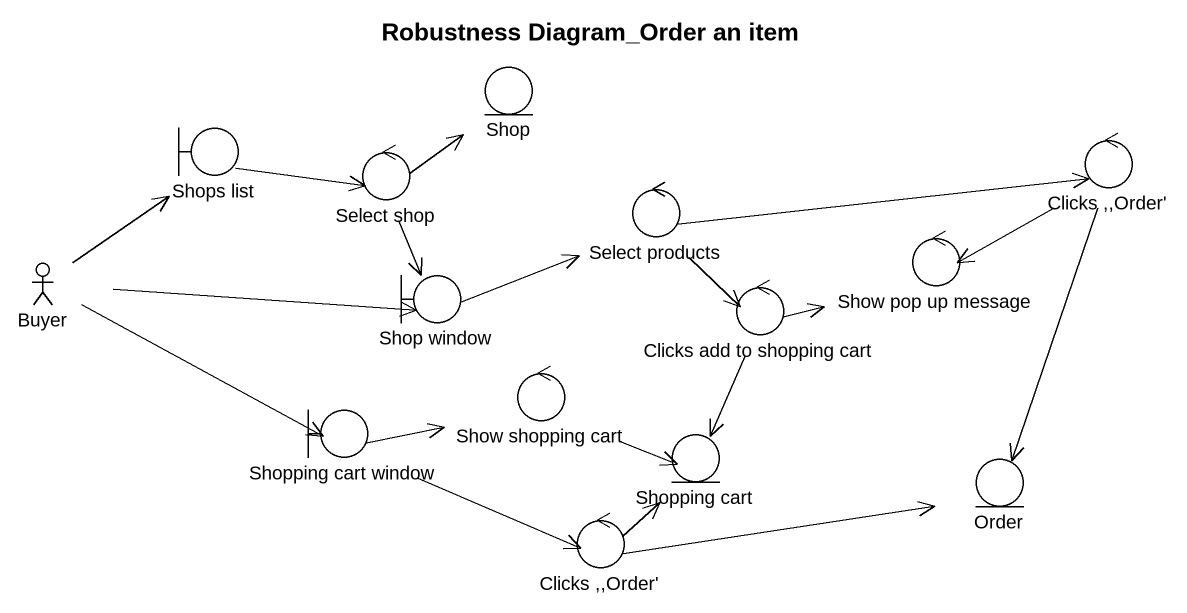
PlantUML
@startuml
title Robustness Diagram_Order an item
entity Shop
boundary "Shops list" as Shops_list
control "Clicks ,,Order'" as Clicks_Order
control "Select shop" as Select_shop
control "Select products" as Select_products
actor Buyer
boundary "Shop window" as Shop_window
control "Clicks add to shopping cart" as Clicks_add_to_shopping_cart
control "Show pop up message" as Show_pop_up_message
control "Show shopping cart" as Show_shopping_cart
boundary "Shopping cart window" as Shopping_cart_window
entity "Shopping cart" as Shopping_cart
entity Order
control "Clicks ,,Order'" as Clicks_Order_2
Shops_list -right-> Select_shop
Clicks_Order -left-> Show_pop_up_message
Clicks_Order --> Order
Select_shop -up-> Shop
Select_shop --> Shop_window
Select_products -right-> Clicks_Order
Select_products --> Clicks_add_to_shopping_cart
Buyer -up-> Shops_list
Buyer -right-> Shop_window
Buyer -right-> Shopping_cart_window
Shop_window -right-> Select_products
Clicks_add_to_shopping_cart -right-> Show_pop_up_message
Clicks_add_to_shopping_cart --> Shopping_cart
Show_shopping_cart -right-> Shopping_cart
Shopping_cart_window -right-> Show_shopping_cart
Shopping_cart_window -right-> Clicks_Order_2
Clicks_Order_2 -up-> Shopping_cart
Clicks_Order_2 -right-> Order
@enduml
